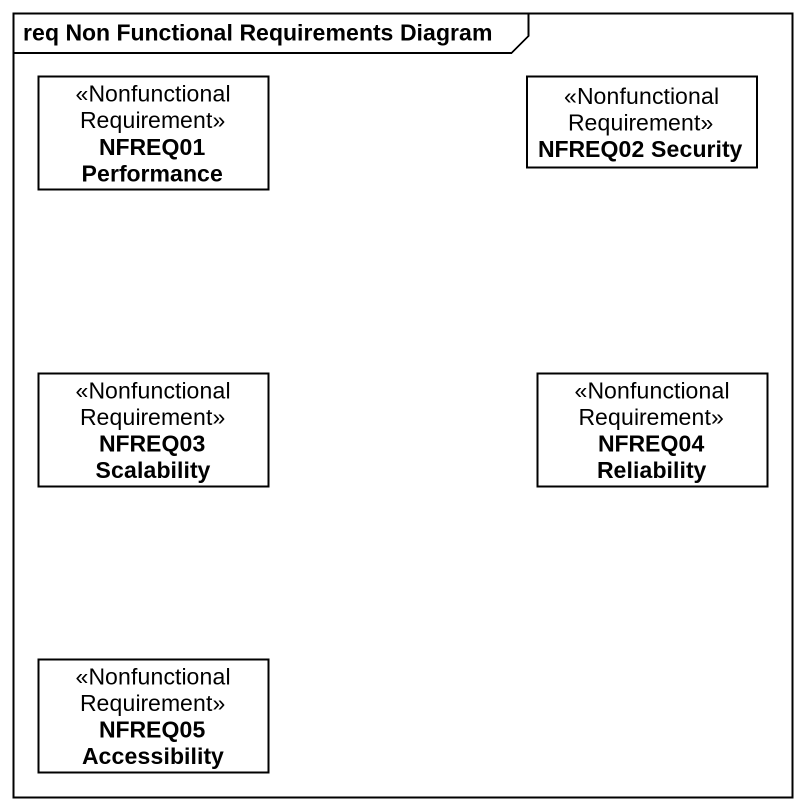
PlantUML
@startuml
mainframe req Non Functional Requirements Diagram
hide circle
hide empty members
class "NFREQ01 Performance" as NFREQ01_Performance <<NonfunctionalRequirement>>
class "NFREQ02 Security" as NFREQ02_Security <<NonfunctionalRequirement>>
class "NFREQ03 Scalability" as NFREQ03_Scalability <<NonfunctionalRequirement>>
class "NFREQ04 Reliability" as NFREQ04_Reliability <<NonfunctionalRequirement>>
class "NFREQ05 Accessibility" as NFREQ05_Accessibility <<NonfunctionalRequirement>>
@enduml
